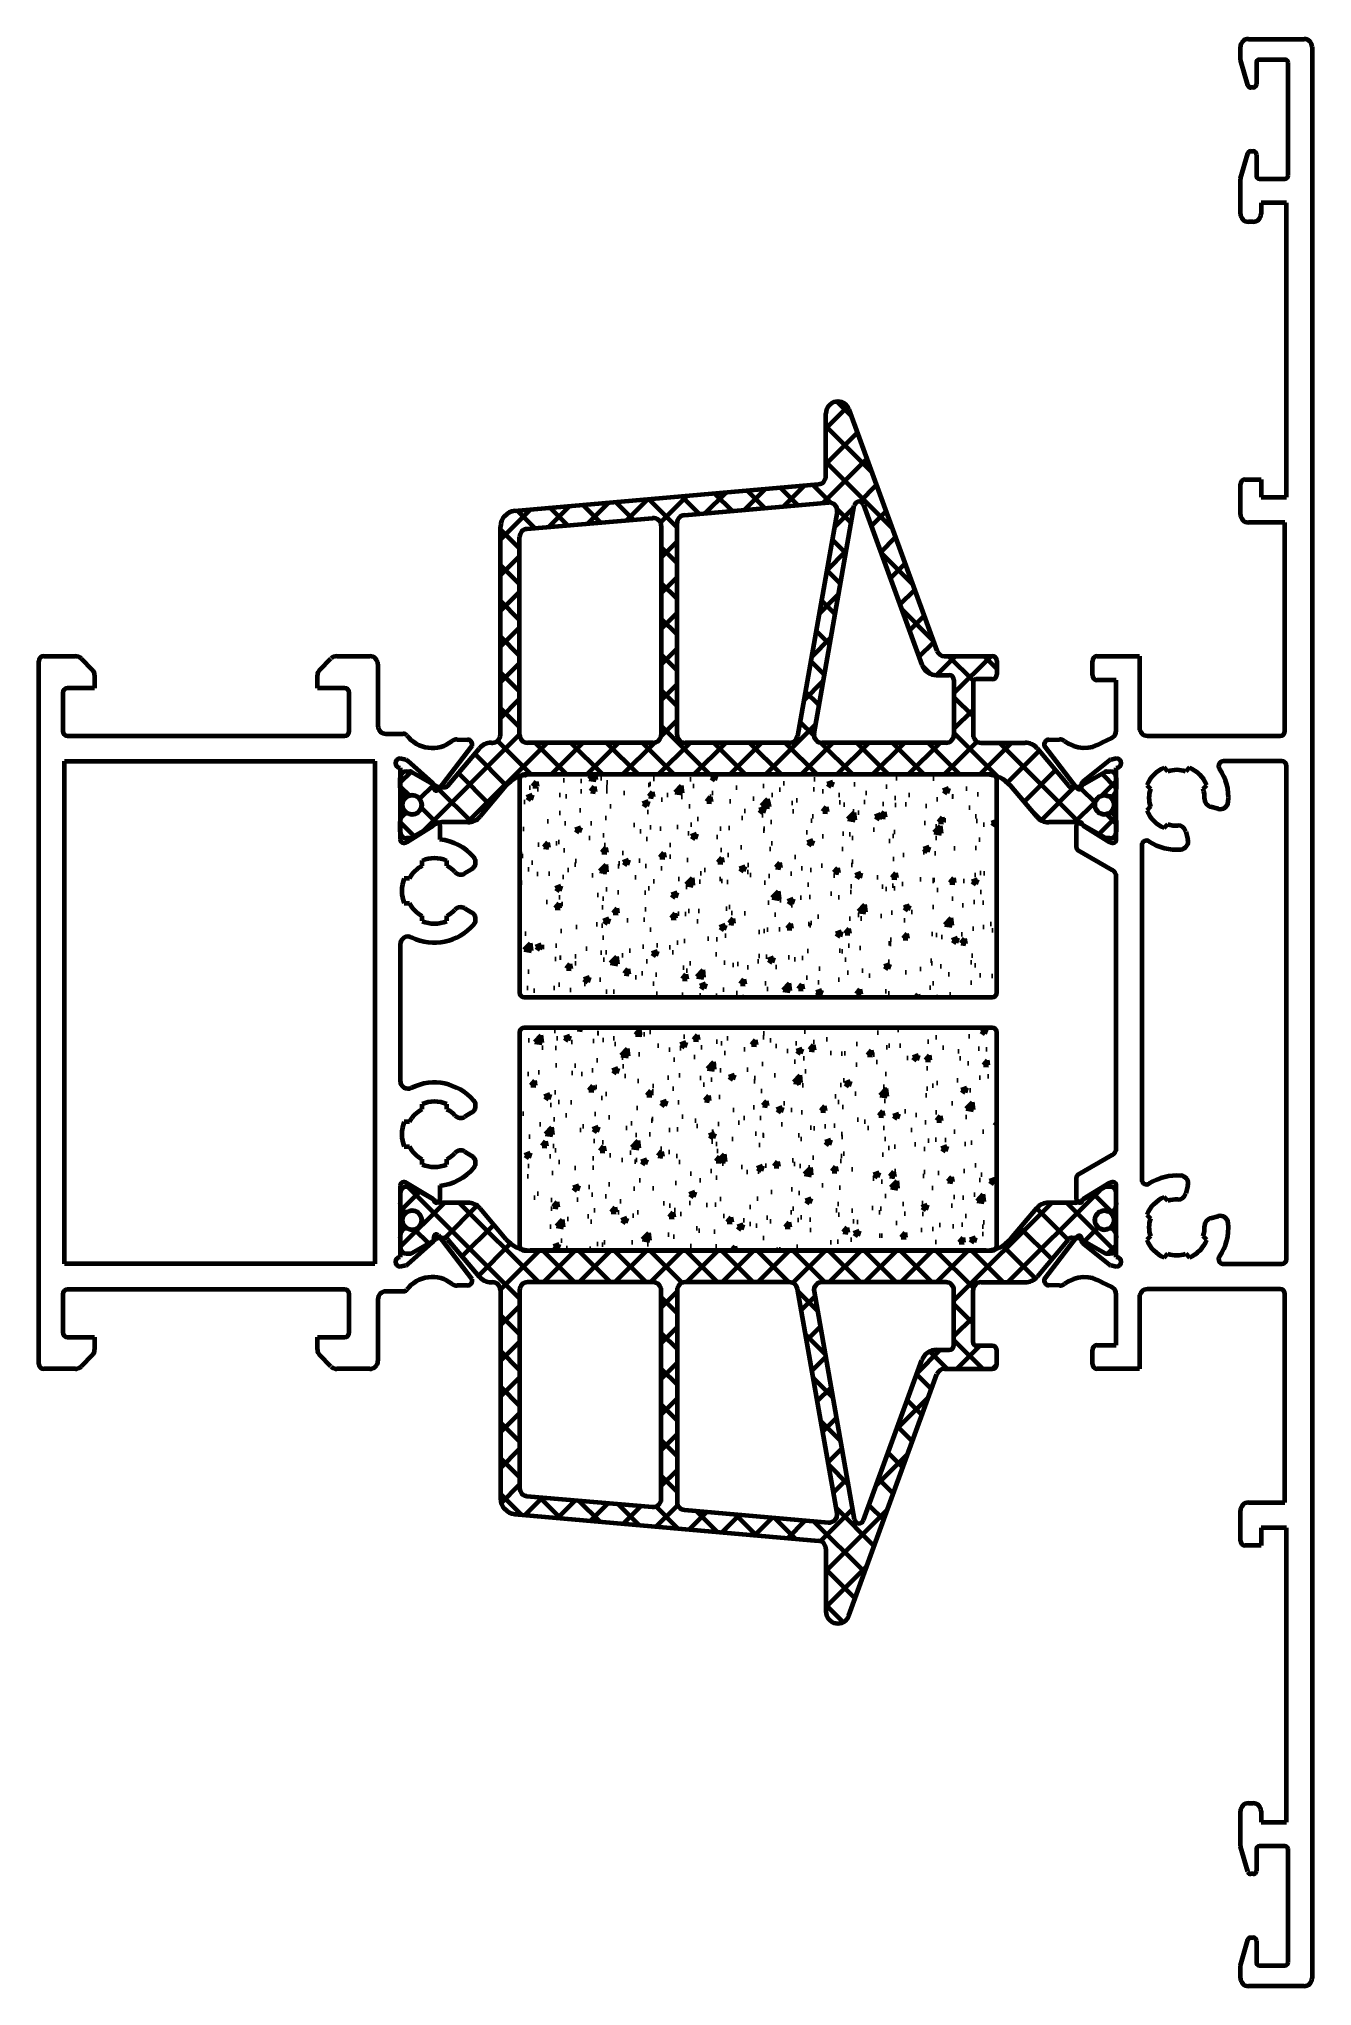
# Model space of a CAD drawing. Header units: millimetres. Extents: x 1177 to 1257, y 78 to 201.
import ezdxf

# ---------------------------------------------------------------- set-up
doc = ezdxf.new("R2010")
doc.units = ezdxf.units.MM

msp = doc.modelspace()

# ---------------------------------------------------------------- hatches: boundary and pattern name
at = {"lineweight": 100}
h = msp.add_hatch(dxfattribs=at)
h.set_pattern_fill('ANSI37', color=8, scale=0.5, angle=90, style=0)
h.paths.add_polyline_path([(1228.31, 177.37, 0.8391), (1226.86, 177.11), (1226.86, 173.16, -0.388879), (1226.4, 172.66), (1207.32, 170.99, 0.388879), (1206.41, 169.99), (1206.41, 156.91, -0.414214), (1205.91, 156.41), (1205.84, 156.41, 0.221695), (1205.07, 156.05), (1203.11, 153.72, -0.221695), (1202.88, 153.61), (1202.72, 153.61, -0.031812), (1202.62, 153.62), (1202.49, 153.46, -0.823946), (1202.23, 153.59, 0.151343), (1202.23, 153.77), (1200.82, 154.58, 0.131652), (1200.72, 154.61), (1200.51, 154.61, 0.414214), (1200.11, 154.21), (1200.11, 153.61, -0.013014), (1200.16, 153.3, 0.37684), (1200.46, 153.04), (1200.57, 153.04, -1.69614), (1200.57, 151.99), (1200.46, 151.99, 0.414214), (1200.16, 151.69), (1200.12, 150.71, 0.341131), (1200.51, 150.41), (1200.72, 150.41, 0.137784), (1200.82, 150.44), (1200.82, 150.44), (1202.21, 151.24, -0.496886), (1202.5, 151.38, -0.068215), (1202.72, 151.41), (1204.36, 151.41, 0.221695), (1205.13, 151.77), (1206.75, 153.7, -0.145674), (1207.7, 154.32, -0.196413), (1207.91, 154.41), (1237.31, 154.41, -0.196413), (1237.52, 154.32, -0.145674), (1238.47, 153.7), (1240.09, 151.77, 0.221695), (1240.86, 151.41), (1242.5, 151.41, -0.068201), (1242.72, 151.38, -0.49702), (1243.01, 151.24), (1244.4, 150.44, 0.131652), (1244.5, 150.41), (1244.71, 150.41, 0.414214), (1245.11, 150.81), (1245.11, 151.41, -0.013014), (1245.06, 151.72, 0.37684), (1244.76, 151.99), (1244.65, 151.99, -1.69614), (1244.65, 153.04), (1244.76, 153.04, 0.414214), (1245.06, 153.34), (1245.09, 154.32, 0.333674), (1244.71, 154.61), (1244.5, 154.61, 0.131652), (1244.4, 154.58), (1242.92, 153.73), (1242.92, 153.64, -0.728237), (1242.66, 153.54), (1242.6, 153.62, -0.031819), (1242.5, 153.61), (1242.34, 153.61, -0.221695), (1242.11, 153.72), (1240.15, 156.05, 0.221695), (1239.38, 156.41), (1236.61, 156.41, -0.414214), (1236.11, 156.91), (1236.11, 160.21, -0.414214), (1236.31, 160.41), (1237.31, 160.41, 0.414214), (1237.61, 160.71), (1237.61, 161.56, 0.414214), (1237.31, 161.86), (1234.31, 161.86, -0.315299), (1233.84, 162.19)])
h.paths.add_polyline_path([(1229.22, 171.37), (1232.88, 161.32, 0.315299), (1233.82, 160.66), (1234.61, 160.66, -0.414214), (1234.91, 160.36), (1234.91, 156.91, -0.414214), (1234.41, 156.41), (1226.61, 156.41, -0.466308), (1226.12, 157), (1228.64, 171.32, -0.767327)], flags=16)
h.paths.add_polyline_path([(1227.56, 170.92), (1225.07, 156.82, -0.36397), (1224.58, 156.41), (1218.01, 156.41, -0.414214), (1217.51, 156.91), (1217.51, 170.22, -0.388879), (1217.97, 170.72), (1227.02, 171.51, -0.493145)], flags=16)
h.paths.add_polyline_path([(1216.51, 170.04), (1216.51, 156.91, -0.414214), (1216.01, 156.41), (1208.11, 156.41, -0.414214), (1207.61, 156.91), (1207.61, 169.35, -0.388879), (1208.07, 169.85), (1215.97, 170.54, -0.440011)], flags=16)
h = msp.add_hatch(dxfattribs=at)
h.set_pattern_fill('AR-CONC', color=8, scale=0.02, angle=-1e-14, style=0)
h.paths.add_polyline_path([(1237.61, 154.11, 0.201414), (1237.52, 154.32, 0.073642), (1236.94, 154.41), (1208.28, 154.41, 0.073642), (1207.7, 154.32, 0.201414), (1207.61, 154.11), (1207.61, 140.71, 0.414214), (1207.91, 140.41), (1237.31, 140.41, 0.414214), (1237.61, 140.71)])
h = msp.add_hatch(dxfattribs=at)
h.set_pattern_fill('AR-CONC', color=8, scale=0.02, angle=-1e-14, style=0)
h.paths.add_polyline_path([(1237.61, 138.2, 0.414214), (1237.31, 138.5), (1207.91, 138.5, 0.414214), (1207.61, 138.2), (1207.61, 124.8, 0.201414), (1207.7, 124.59, 0.073642), (1208.28, 124.5), (1236.94, 124.5, 0.073642), (1237.52, 124.59, 0.201414), (1237.61, 124.8)])
h = msp.add_hatch(dxfattribs=at)
h.set_pattern_fill('ANSI37', color=8, scale=0.5, angle=90, style=0)
h.paths.add_polyline_path([(1242.11, 125.19, -0.221695), (1242.34, 125.3), (1242.5, 125.3, -0.031812), (1242.6, 125.29), (1242.66, 125.37, -0.728237), (1242.92, 125.27), (1242.92, 125.18), (1244.4, 124.33, 0.131652), (1244.5, 124.3), (1244.71, 124.3, 0.414214), (1245.11, 124.7), (1245.11, 125.3, -0.013014), (1245.06, 125.61, 0.37684), (1244.76, 125.87), (1244.65, 125.87, -1.69614), (1244.65, 126.92), (1244.76, 126.92, 0.414214), (1245.06, 127.22), (1245.1, 128.2, 0.341131), (1244.71, 128.5), (1244.5, 128.5, 0.137784), (1244.4, 128.47), (1244.4, 128.47), (1243.01, 127.67, -0.496886), (1242.72, 127.53, -0.068215), (1242.5, 127.5), (1240.86, 127.5, 0.221695), (1240.09, 127.14), (1238.47, 125.21, -0.145674), (1237.52, 124.59, -0.196413), (1237.31, 124.5), (1207.91, 124.5, -0.196413), (1207.7, 124.59, -0.145674), (1206.75, 125.21), (1205.13, 127.14, 0.221695), (1204.36, 127.5), (1202.72, 127.5, -0.067151), (1202.51, 127.53, -0.507416), (1202.21, 127.67), (1200.82, 128.47, 0.131652), (1200.72, 128.5), (1200.51, 128.5, 0.414214), (1200.11, 128.1), (1200.11, 127.5, -0.013014), (1200.16, 127.19, 0.37684), (1200.46, 126.92), (1200.57, 126.92, -1.69614), (1200.57, 125.87), (1200.46, 125.87, 0.414214), (1200.16, 125.57), (1200.13, 124.59, 0.333554), (1200.51, 124.3), (1200.72, 124.3, 0.131652), (1200.82, 124.33), (1202.23, 125.14, 0.148416), (1202.23, 125.31, -0.823946), (1202.49, 125.45), (1202.61, 125.29, -0.032397), (1202.72, 125.3), (1202.88, 125.3, -0.221695), (1203.11, 125.19), (1205.07, 122.86, 0.234843), (1205.89, 122.5, -0.428666), (1206.41, 122), (1206.41, 108.92, 0.388879), (1207.32, 107.92), (1226.4, 106.25, -0.388879), (1226.86, 105.75), (1226.86, 101.8, 0.8391), (1228.31, 101.54), (1233.84, 116.72, -0.315299), (1234.31, 117.05), (1237.31, 117.05, 0.414214), (1237.61, 117.35), (1237.61, 118.2, 0.414214), (1237.31, 118.5), (1236.31, 118.5, -0.414214), (1236.11, 118.7), (1236.11, 122, -0.414214), (1236.61, 122.5), (1239.38, 122.5, 0.221695), (1240.15, 122.86)])
h.paths.add_polyline_path([(1225.07, 122.09), (1227.56, 107.99, -0.493145), (1227.02, 107.4), (1217.97, 108.19, -0.388879), (1217.51, 108.69), (1217.51, 122, -0.414214), (1218.01, 122.5), (1224.58, 122.5, -0.36397)], flags=16)
h.paths.add_polyline_path([(1226.61, 122.5), (1234.41, 122.5, -0.414214), (1234.91, 122), (1234.91, 118.55, -0.414214), (1234.61, 118.25), (1233.82, 118.25, 0.315299), (1232.88, 117.59), (1229.22, 107.54, -0.767327), (1228.64, 107.59), (1226.12, 121.91, -0.466308)], flags=16)
h.paths.add_polyline_path([(1216.51, 122), (1216.51, 108.87, -0.440011), (1215.97, 108.37), (1208.07, 109.06, -0.388879), (1207.61, 109.56), (1207.61, 122, -0.414214), (1208.11, 122.5), (1216.01, 122.5, -0.414214)], flags=16)

# ---------------------------------------------------------------- linework, layer by layer
at = {"lineweight": 100, "ltscale": 10}
for p, q in [((1252.91, 199.35), (1252.91, 200.15)), ((1253.41, 200.65), (1256.91, 200.65)), ((1257.41, 200.15), (1257.41, 78.75)), ((1253.37, 197.75), (1252.91, 199.35)), ((1253.91, 199.15), (1253.91, 197.8)), ((1255.71, 199.35), (1254.11, 199.35)), ((1255.91, 192.06), (1255.91, 199.15)), ((1253.71, 197.6), (1253.56, 197.6)), ((1252.92, 191.88), (1253.37, 193.46)), ((1253.56, 193.6), (1253.71, 193.6)), ((1253.91, 193.4), (1253.91, 192.06)), ((1252.91, 189.66), (1252.91, 191.83)), ((1254.11, 191.86), (1255.71, 191.86)), ((1255.81, 190.36), (1254.21, 190.36)), ((1254.21, 190.36), (1254.21, 189.66)), ((1255.81, 171.86), (1255.81, 190.36)), ((1253.71, 189.16), (1253.41, 189.16)), ((1252.91, 170.76), (1252.91, 172.66)), ((1253.21, 172.96), (1254.21, 172.96)), ((1254.21, 172.96), (1254.21, 171.86)), ((1254.21, 171.86), (1255.81, 171.86)), ((1255.71, 170.26), (1253.41, 170.26)), ((1255.71, 157.15), (1255.71, 170.26)), ((1177.71, 161.85), (1179.7, 161.85)), ((1180.06, 161.71), (1180.76, 161)), ((1195.06, 161), (1195.76, 161.71)), ((1196.12, 161.85), (1198.21, 161.85)), ((1243.91, 161.85), (1246.56, 161.85)), ((1246.56, 161.85), (1246.56, 157.35)), ((1177.41, 117.35), (1177.41, 161.55)), ((1180.91, 160.65), (1180.91, 159.85)), ((1194.91, 159.85), (1194.91, 160.65)), ((1198.71, 161.35), (1198.71, 157.48)), ((1243.61, 160.65), (1243.61, 161.55)), ((1245.11, 160.35), (1243.91, 160.35)), ((1245.11, 157.18), (1245.11, 160.35)), ((1178.91, 159.55), (1178.91, 157.15)), ((1180.91, 159.85), (1179.21, 159.85)), ((1196.61, 159.85), (1194.91, 159.85)), ((1196.91, 157.15), (1196.91, 159.55)), ((1179.21, 156.85), (1196.61, 156.85)), ((1199.21, 156.98), (1200.3, 156.98)), ((1244.21, 156.43), (1244.83, 156.73)), ((1247.06, 156.85), (1255.41, 156.85)), ((1204.62, 156.21), (1202.49, 153.46)), ((1203.68, 156.62), (1204.34, 156.6)), ((1204.34, 156.6), (1204.34, 156.6)), ((1242.66, 153.54), (1240.6, 156.21)), ((1240.88, 156.6), (1241.54, 156.62)), ((1240.88, 156.6), (1240.88, 156.6)), ((1179.01, 123.65), (1179.01, 155.25)), ((1179.01, 155.25), (1198.51, 155.25)), ((1198.51, 155.25), (1198.51, 123.65)), ((1200.47, 155.33), (1200.11, 155.43)), ((1200.11, 154.83), (1200.11, 150.33)), ((1202.14, 153.9), (1200.6, 155.27)), ((1244.64, 155.28), (1242.99, 153.95)), ((1245.11, 155.43), (1244.76, 155.34)), ((1245.11, 150.33), (1245.11, 154.83)), ((1248.35, 154.61), (1248.12, 154.85)), ((1249.7, 154.85), (1249.47, 154.61)), ((1255.51, 155.25), (1251.84, 155.25)), ((1255.81, 123.95), (1255.81, 154.95)), ((1202.49, 153.46), (1202.49, 153.46)), ((1242.92, 153.79), (1242.92, 153.64)), ((1247.02, 153.74), (1247.25, 153.51)), ((1250.57, 153.51), (1250.8, 153.74)), ((1247.25, 152.4), (1247.02, 152.16)), ((1251.52, 152.25), (1251.03, 152.39)), ((1200.53, 150.17), (1202.21, 151.2)), ((1202.61, 151.2), (1202.61, 150.33)), ((1242.61, 149.82), (1242.61, 151.2)), ((1243.01, 151.2), (1244.69, 150.17)), ((1248.12, 151.06), (1248.35, 151.3)), ((1249.48, 150.84), (1249.61, 150.34)), ((1200.31, 150.13), (1200.38, 150.13)), ((1244.86, 148.41), (1242.72, 149.64)), ((1242.72, 149.64), (1242.72, 149.64)), ((1244.84, 150.13), (1244.91, 150.13)), ((1246.71, 149.96), (1246.71, 128.95)), ((1201.48, 149), (1201.48, 148.67)), ((1203.04, 148.67), (1203.04, 149)), ((1204.6, 148.45), (1204.16, 148.2)), ((1200.69, 147.88), (1200.36, 147.88)), ((1245.11, 130.93), (1245.11, 147.98)), ((1200.36, 146.32), (1200.69, 146.32)), ((1204.16, 146.01), (1204.6, 145.75)), ((1201.48, 145.53), (1201.48, 145.21)), ((1203.04, 145.21), (1203.04, 145.53)), ((1200.11, 143.73), (1200.11, 135.17)), ((1201.48, 133.7), (1201.48, 133.37)), ((1203.04, 133.37), (1203.04, 133.7)), ((1200.69, 132.58), (1200.36, 132.58)), ((1204.6, 133.16), (1204.16, 132.9)), ((1200.36, 131.03), (1200.69, 131.03)), ((1201.48, 130.24), (1201.48, 129.91)), ((1203.04, 129.91), (1203.04, 130.24)), ((1204.16, 130.71), (1204.6, 130.45)), ((1242.72, 129.27), (1244.86, 130.5)), ((1200.11, 128.58), (1200.11, 124.08)), ((1200.38, 128.78), (1200.31, 128.78)), ((1202.21, 127.71), (1200.53, 128.73)), ((1202.61, 128.57), (1202.61, 127.7)), ((1242.61, 127.71), (1242.61, 129.09)), ((1242.72, 129.27), (1242.72, 129.27)), ((1244.69, 128.74), (1243.01, 127.71)), ((1244.91, 128.78), (1244.84, 128.78)), ((1245.11, 124.08), (1245.11, 128.58)), ((1249.61, 128.57), (1249.48, 128.07)), ((1248.35, 127.61), (1248.12, 127.85)), ((1247.02, 126.74), (1247.25, 126.51)), ((1251.03, 126.52), (1251.52, 126.65)), ((1200.6, 123.64), (1202.14, 125.01)), ((1202.49, 125.45), (1202.49, 125.45)), ((1202.49, 125.45), (1204.62, 122.7)), ((1240.6, 122.7), (1242.66, 125.37)), ((1242.92, 125.27), (1242.92, 125.12)), ((1242.99, 124.96), (1244.64, 123.63)), ((1247.25, 125.4), (1247.02, 125.16)), ((1250.8, 125.16), (1250.57, 125.4)), ((1198.51, 123.65), (1179.01, 123.65)), ((1248.12, 124.06), (1248.35, 124.3)), ((1249.47, 124.3), (1249.7, 124.06)), ((1251.84, 123.65), (1255.51, 123.65)), ((1200.11, 123.48), (1200.47, 123.57)), ((1244.83, 122.18), (1244.21, 122.48)), ((1244.76, 123.57), (1245.11, 123.48)), ((1178.91, 121.75), (1178.91, 119.35)), ((1196.61, 122.05), (1179.21, 122.05)), ((1196.91, 119.35), (1196.91, 121.75)), ((1198.71, 121.42), (1198.71, 117.55)), ((1200.3, 121.92), (1199.21, 121.92)), ((1204.34, 122.3), (1203.68, 122.29)), ((1204.34, 122.3), (1204.34, 122.3)), ((1241.54, 122.29), (1240.88, 122.31)), ((1240.88, 122.31), (1240.88, 122.31)), ((1245.11, 118.55), (1245.11, 121.73)), ((1246.56, 121.56), (1246.56, 117.05)), ((1255.41, 122.06), (1247.06, 122.06)), ((1255.71, 108.65), (1255.71, 121.76)), ((1179.21, 119.05), (1180.91, 119.05)), ((1180.91, 119.05), (1180.91, 118.26)), ((1194.91, 118.26), (1194.91, 119.05)), ((1194.91, 119.05), (1196.61, 119.05)), ((1180.76, 117.91), (1180.06, 117.2)), ((1195.76, 117.2), (1195.06, 117.91)), ((1243.61, 117.35), (1243.61, 118.25)), ((1243.91, 118.55), (1245.11, 118.55)), ((1179.7, 117.05), (1177.71, 117.05)), ((1198.21, 117.05), (1196.12, 117.05)), ((1246.56, 117.05), (1243.91, 117.05)), ((1252.91, 106.25), (1252.91, 108.15)), ((1253.41, 108.65), (1255.71, 108.65)), ((1255.81, 107.05), (1254.21, 107.05)), ((1254.21, 107.05), (1254.21, 105.95)), ((1255.81, 88.55), (1255.81, 107.05)), ((1254.21, 105.95), (1253.21, 105.95)), ((1253.41, 89.75), (1253.71, 89.75)), ((1252.91, 87.08), (1252.91, 89.25)), ((1254.21, 89.25), (1254.21, 88.55)), ((1254.21, 88.55), (1255.81, 88.55)), ((1253.37, 85.45), (1252.92, 87.03)), ((1255.71, 87.05), (1254.11, 87.05)), ((1253.91, 86.85), (1253.91, 85.5)), ((1255.91, 79.75), (1255.91, 86.85)), ((1253.71, 85.3), (1253.56, 85.3)), ((1252.91, 79.55), (1253.37, 81.16)), ((1253.56, 81.3), (1253.71, 81.3)), ((1253.91, 81.1), (1253.91, 79.75)), ((1252.91, 78.75), (1252.91, 79.55)), ((1254.11, 79.55), (1255.71, 79.55)), ((1256.91, 78.25), (1253.41, 78.25))]:
    msp.add_line(p, q, dxfattribs=at)
at = {"color": 8, "lineweight": 100}
for p, q in [((1226.86, 173.16), (1226.86, 177.11)), ((1228.31, 177.37), (1233.84, 162.19)), ((1207.32, 170.99), (1226.4, 172.66)), ((1217.97, 170.72), (1227.02, 171.51)), ((1229.22, 171.37), (1232.88, 161.32)), ((1208.07, 169.85), (1215.97, 170.54)), ((1217.51, 156.91), (1217.51, 170.22)), ((1227.56, 170.92), (1225.07, 156.82)), ((1226.12, 157), (1228.64, 171.32)), ((1206.41, 156.91), (1206.41, 169.99)), ((1207.61, 156.91), (1207.61, 169.35)), ((1216.51, 170.04), (1216.51, 156.91)), ((1234.31, 161.86), (1237.31, 161.86)), ((1233.82, 160.66), (1234.61, 160.66)), ((1234.91, 160.36), (1234.91, 156.91)), ((1237.31, 160.41), (1236.31, 160.41)), ((1237.61, 161.56), (1237.61, 160.71)), ((1236.11, 160.21), (1236.11, 156.91)), ((1203.11, 153.72), (1205.07, 156.05)), ((1205.84, 156.41), (1205.91, 156.41)), ((1216.01, 156.41), (1208.11, 156.41)), ((1224.58, 156.41), (1218.01, 156.41)), ((1234.41, 156.41), (1226.61, 156.41)), ((1236.61, 156.41), (1239.38, 156.41)), ((1240.15, 156.05), (1242.11, 153.72)), ((1200.51, 154.61), (1200.72, 154.61)), ((1200.82, 154.58), (1202.32, 153.72)), ((1237.31, 154.41), (1207.91, 154.41)), ((1236.94, 154.41), (1208.28, 154.41)), ((1242.9, 153.72), (1244.4, 154.58)), ((1244.5, 154.61), (1244.71, 154.61)), ((1200.11, 153.61), (1200.11, 154.21)), ((1200.57, 153.04), (1200.46, 153.04)), ((1202.72, 153.61), (1202.88, 153.61)), ((1206.75, 153.7), (1205.13, 151.77)), ((1207.61, 154.11), (1207.61, 140.71)), ((1237.61, 140.71), (1237.61, 154.11)), ((1240.09, 151.77), (1238.47, 153.7)), ((1242.34, 153.61), (1242.5, 153.61)), ((1244.76, 153.04), (1244.65, 153.04)), ((1245.11, 154.21), (1245.11, 153.61)), ((1200.46, 151.99), (1200.57, 151.99)), ((1244.65, 151.99), (1244.76, 151.99)), ((1200.11, 150.81), (1200.11, 151.41)), ((1202.32, 151.3), (1200.82, 150.44)), ((1204.36, 151.41), (1202.72, 151.41)), ((1242.5, 151.41), (1240.86, 151.41)), ((1244.4, 150.44), (1242.9, 151.3)), ((1245.11, 151.41), (1245.11, 150.81)), ((1200.72, 150.41), (1200.51, 150.41)), ((1244.71, 150.41), (1244.5, 150.41)), ((1207.91, 140.41), (1237.31, 140.41)), ((1237.31, 138.5), (1207.91, 138.5)), ((1207.61, 138.2), (1207.61, 124.8)), ((1237.61, 124.8), (1237.61, 138.2)), ((1200.11, 128.1), (1200.11, 127.5)), ((1200.72, 128.5), (1200.51, 128.5)), ((1202.32, 127.61), (1200.82, 128.47)), ((1204.36, 127.5), (1202.72, 127.5)), ((1242.5, 127.5), (1240.86, 127.5)), ((1244.4, 128.47), (1242.9, 127.61)), ((1244.71, 128.5), (1244.5, 128.5)), ((1245.11, 127.5), (1245.11, 128.1)), ((1200.46, 126.92), (1200.57, 126.92)), ((1206.75, 125.21), (1205.13, 127.14)), ((1240.09, 127.14), (1238.47, 125.21)), ((1244.65, 126.92), (1244.76, 126.92)), ((1200.11, 125.3), (1200.11, 124.7)), ((1200.57, 125.87), (1200.46, 125.87)), ((1200.82, 124.33), (1202.32, 125.19)), ((1202.72, 125.3), (1202.88, 125.3)), ((1203.11, 125.19), (1205.07, 122.86)), ((1240.15, 122.86), (1242.11, 125.19)), ((1242.34, 125.3), (1242.5, 125.3)), ((1242.9, 125.19), (1244.4, 124.33)), ((1244.76, 125.87), (1244.65, 125.87)), ((1245.11, 124.7), (1245.11, 125.3)), ((1200.51, 124.3), (1200.72, 124.3)), ((1207.91, 124.5), (1237.31, 124.5)), ((1236.94, 124.5), (1208.28, 124.5)), ((1244.5, 124.3), (1244.71, 124.3)), ((1205.84, 122.5), (1205.91, 122.5)), ((1216.01, 122.5), (1208.11, 122.5)), ((1224.58, 122.5), (1218.01, 122.5)), ((1234.41, 122.5), (1226.61, 122.5)), ((1236.61, 122.5), (1239.38, 122.5)), ((1206.41, 122), (1206.41, 108.92)), ((1207.61, 122), (1207.61, 109.56)), ((1216.51, 108.87), (1216.51, 122)), ((1217.51, 122), (1217.51, 108.69)), ((1227.56, 107.99), (1225.07, 122.09)), ((1226.12, 121.91), (1228.64, 107.59)), ((1234.91, 118.55), (1234.91, 122)), ((1236.11, 118.7), (1236.11, 122)), ((1229.22, 107.54), (1232.88, 117.59)), ((1233.82, 118.25), (1234.61, 118.25)), ((1237.31, 118.5), (1236.31, 118.5)), ((1237.61, 117.35), (1237.61, 118.2)), ((1228.31, 101.54), (1233.84, 116.72)), ((1234.31, 117.05), (1237.31, 117.05)), ((1208.07, 109.06), (1215.97, 108.37)), ((1207.32, 107.92), (1226.4, 106.25)), ((1217.97, 108.19), (1227.02, 107.4)), ((1226.86, 105.75), (1226.86, 101.8))]:
    msp.add_line(p, q, dxfattribs=at)
for centre in [(1200.86, 152.51), (1244.36, 152.51), (1200.86, 126.4), (1244.36, 126.4)]:
    msp.add_circle(centre, 0.6, dxfattribs=at)
at = {"lineweight": 100, "ltscale": 10}
for centre, radius, start, end in [((1253.41, 200.15), 0.5, 90, 180), ((1256.91, 200.15), 0.5, 0, 90), ((1254.11, 199.15), 0.2, 90, 180), ((1255.71, 199.15), 0.2, 0, 90), ((1253.56, 197.8), 0.2, 195.9454, 270), ((1253.71, 197.8), 0.2, 270, 360), ((1253.56, 193.4), 0.2, 90, 164.0546), ((1253.71, 193.4), 0.2, 0, 90), ((1253.11, 191.83), 0.2, 164.0546, 180), ((1254.11, 192.06), 0.2, 180, 270), ((1255.71, 192.06), 0.2, 270, 0), ((1253.41, 189.66), 0.5, 180, 270), ((1253.71, 189.66), 0.5, 270, 360), ((1253.21, 172.66), 0.3, 90, 180), ((1253.41, 170.76), 0.5, 180, 270), ((1177.71, 161.55), 0.3, 90, 180), ((1179.7, 161.35), 0.5, 45, 90), ((1196.12, 161.35), 0.5, 90, 135), ((1198.21, 161.35), 0.5, 0, 90), ((1243.91, 161.55), 0.3, 90, 180), ((1180.41, 160.65), 0.5, 360, 45), ((1195.41, 160.65), 0.5, 135, 180), ((1243.91, 160.65), 0.3, 180, 270), ((1179.21, 159.55), 0.3, 90, 180), ((1196.61, 159.55), 0.3, 360, 90), ((1179.21, 157.15), 0.3, 180, 270), ((1196.61, 157.15), 0.3, 270, 360), ((1199.21, 157.48), 0.5, 180, 270), ((1200.3, 156.68), 0.3, 37.5712, 90), ((1202.12, 158.09), 2, 217.5712, 308.1942), ((1244.61, 157.18), 0.5, 296.127, 0), ((1247.06, 157.35), 0.5, 180, 270), ((1255.41, 157.15), 0.3, 270, 0), ((1203.67, 156.12), 0.5, 88.3763, 128.1942), ((1204.34, 156.3), 0.3, 341.7486, 88.866), ((1240.88, 156.3), 0.3, 91.134, 198.2514), ((1241.55, 156.12), 0.5, 51.8058, 91.6237), ((1243.1, 158.09), 2, 231.8058, 303.9971), ((1200.11, 155.13), 0.3, 90, 270), ((1200.4, 155.04), 0.3, 48.4615, 74.9364), ((1244.82, 155.04), 0.3, 103.1271, 128.824), ((1245.11, 155.13), 0.3, 270, 90), ((1248.91, 152.95), 2.05, 112.6717, 157.3283), ((1248.91, 152.95), 1.75, 71.426, 108.574), ((1248.91, 152.95), 2.05, 22.6717, 67.3283), ((1251.84, 154.95), 0.3, 90, 214.2899), ((1248.91, 152.95), 3.25, 355.4757, 34.2899), ((1255.51, 154.95), 0.3, 0, 90), ((1201.94, 153.67), 0.3, 344.3072, 48.4615), ((1202.38, 153.55), 0.15, 164.3072, 322.2539), ((1242.78, 153.63), 0.146, 217.7461, 2), ((1243.12, 153.8), 0.2, 128.824, 182), ((1248.91, 152.95), 1.75, 161.426, 198.574), ((1248.91, 152.95), 1.75, 357.8396, 18.574), ((1248.91, 152.95), 2.05, 202.6717, 247.3283), ((1251.16, 152.87), 0.5, 177.8396, 255), ((1251.65, 152.74), 0.5, 255, 355.4757), ((1202.41, 151.2), 0.2, 0, 181.7736), ((1242.81, 151.2), 0.2, 358.2264, 180), ((1248.91, 152.95), 1.75, 251.426, 272.1604), ((1248.99, 150.71), 0.5, 15, 92.1604), ((1200.31, 150.33), 0.2, 180, 270), ((1200.38, 150.43), 0.3, 270, 301.3801), ((1202.26, 147.1), 3.25, 40.4757, 83.8177), ((1242.81, 149.82), 0.2, 180, 241.6945), ((1244.84, 150.43), 0.3, 238.6199, 270), ((1244.91, 150.33), 0.2, 270, 360), ((1247.01, 149.96), 0.3, 57.6418, 180), ((1248.91, 152.95), 3.25, 237.6418, 274.5243), ((1249.13, 150.21), 0.5, 274.5243, 15), ((1202.26, 147.1), 1.75, 116.426, 153.574), ((1202.26, 147.1), 2.05, 67.6717, 112.3283), ((1202.26, 147.1), 1.75, 42.8396, 63.574), ((1203.91, 148.63), 0.5, 222.8396, 300), ((1204.35, 148.89), 0.5, 300, 40.4757), ((1244.61, 147.98), 0.5, 360, 60.1531), ((1202.26, 147.1), 2.05, 157.6717, 202.3283), ((1202.26, 147.1), 1.75, 206.426, 243.574), ((1202.26, 147.1), 1.75, 296.426, 317.1604), ((1203.91, 145.57), 0.5, 60, 137.1604), ((1204.35, 145.32), 0.5, 319.5243, 60), ((1202.26, 147.1), 3.25, 243.8961, 319.5243), ((1202.26, 147.1), 2.05, 247.6717, 292.3283), ((1200.61, 143.73), 0.5, 63.8961, 180), ((1200.61, 135.17), 0.5, 180, 296.1039), ((1202.26, 131.8), 3.25, 40.4757, 116.1039), ((1202.26, 131.8), 2.05, 67.6717, 112.3283), ((1204.35, 133.59), 0.5, 300, 40.4757), ((1202.26, 131.8), 2.05, 157.6717, 202.3283), ((1202.26, 131.8), 1.75, 116.426, 153.574), ((1202.26, 131.8), 1.75, 42.8396, 63.574), ((1203.91, 133.33), 0.5, 222.8396, 300), ((1202.26, 131.8), 1.75, 206.426, 243.574), ((1202.26, 131.8), 2.05, 247.6717, 292.3283), ((1202.26, 131.8), 1.75, 296.426, 317.1604), ((1203.91, 130.28), 0.5, 60, 137.1604), ((1204.35, 130.02), 0.5, 319.5243, 60), ((1244.61, 130.93), 0.5, 299.8469, 0), ((1200.31, 128.58), 0.2, 90, 180), ((1200.38, 128.48), 0.3, 58.6199, 90), ((1202.26, 131.8), 3.25, 276.1823, 319.5243), ((1242.81, 129.09), 0.2, 118.3055, 180), ((1244.84, 128.48), 0.3, 90, 121.3801), ((1244.91, 128.58), 0.2, 0, 90), ((1247.01, 128.95), 0.3, 180, 302.3582), ((1248.91, 125.95), 3.25, 85.4757, 122.3582), ((1249.13, 128.7), 0.5, 345, 85.4757), ((1202.41, 127.7), 0.2, 178.2264, 360), ((1242.81, 127.71), 0.2, 180, 1.7736), ((1248.91, 125.95), 2.05, 112.6717, 157.3283), ((1248.91, 125.95), 1.75, 87.8396, 108.574), ((1248.99, 128.2), 0.5, 267.8396, 345), ((1248.91, 125.95), 1.75, 161.426, 198.574), ((1251.16, 126.04), 0.5, 105, 182.1604), ((1251.65, 126.17), 0.5, 4.5243, 105), ((1248.91, 125.95), 3.25, 325.7101, 4.5243), ((1201.94, 125.23), 0.3, 311.5385, 15.6928), ((1202.38, 125.36), 0.15, 37.7461, 195.6928), ((1242.78, 125.28), 0.146, 358, 142.2539), ((1243.12, 125.11), 0.2, 178, 231.176), ((1248.91, 125.95), 2.05, 202.6717, 247.3283), ((1248.91, 125.95), 2.05, 292.6717, 337.3283), ((1248.91, 125.95), 1.75, 341.426, 2.1604), ((1200.11, 123.78), 0.3, 90, 270), ((1200.4, 123.86), 0.3, 285.0636, 311.5385), ((1244.82, 123.87), 0.3, 231.176, 256.8729), ((1245.11, 123.78), 0.3, 270, 90), ((1248.91, 125.95), 1.75, 251.426, 288.574), ((1251.84, 123.95), 0.3, 145.7101, 270), ((1255.51, 123.95), 0.3, 270, 360), ((1202.12, 120.82), 2, 51.8058, 142.4288), ((1204.34, 122.6), 0.3, 271.134, 18.2514), ((1240.88, 122.61), 0.3, 161.7486, 268.866), ((1243.1, 120.82), 2, 56.0029, 128.1942), ((1179.21, 121.75), 0.3, 90, 180), ((1196.61, 121.75), 0.3, 0, 90), ((1199.21, 121.42), 0.5, 90, 180), ((1200.3, 122.22), 0.3, 270, 322.4288), ((1203.67, 122.79), 0.5, 231.8058, 271.6237), ((1241.55, 122.79), 0.5, 268.3763, 308.1942), ((1244.61, 121.73), 0.5, 360, 63.873), ((1247.06, 121.56), 0.5, 90, 180), ((1255.41, 121.76), 0.3, 360, 90), ((1179.21, 119.35), 0.3, 180, 270), ((1196.61, 119.35), 0.3, 270, 0), ((1180.41, 118.26), 0.5, 315, 0), ((1195.41, 118.26), 0.5, 180, 225), ((1198.21, 117.55), 0.5, 270, 0), ((1243.91, 118.25), 0.3, 90, 180), ((1177.71, 117.35), 0.3, 180, 270), ((1179.7, 117.55), 0.5, 270, 315), ((1196.12, 117.55), 0.5, 225, 270), ((1243.91, 117.35), 0.3, 180, 270), ((1253.41, 108.15), 0.5, 90, 180), ((1253.21, 106.25), 0.3, 180, 270), ((1253.41, 89.25), 0.5, 90, 180), ((1253.71, 89.25), 0.5, 0, 90), ((1253.11, 87.08), 0.2, 180, 195.9454), ((1254.11, 86.85), 0.2, 90, 180), ((1255.71, 86.85), 0.2, 360, 90), ((1253.56, 85.5), 0.2, 195.9454, 270), ((1253.71, 85.5), 0.2, 270, 360), ((1253.56, 81.1), 0.2, 90, 164.0546), ((1253.71, 81.1), 0.2, 0, 90), ((1254.11, 79.75), 0.2, 180, 270), ((1255.71, 79.75), 0.2, 270, 360), ((1253.41, 78.75), 0.5, 180, 270), ((1256.91, 78.75), 0.5, 270, 360)]:
    msp.add_arc(centre, radius, start, end, dxfattribs=at)
at = {"color": 8, "lineweight": 100}
for centre, radius, start, end in [((1227.61, 177.11), 0.75, 20, 180), ((1226.36, 173.16), 0.5, 275, 0), ((1227.07, 171.01), 0.5, 350, 95), ((1228.94, 171.27), 0.3, 20, 170), ((1207.41, 169.99), 1, 95, 180), ((1216.01, 170.04), 0.5, 0, 95), ((1218.01, 170.22), 0.5, 95, 180), ((1208.11, 169.35), 0.5, 95, 180), ((1234.31, 162.36), 0.5, 200, 270), ((1237.31, 161.56), 0.3, 0, 90), ((1233.82, 161.66), 1, 200, 270), ((1234.61, 160.36), 0.3, 360, 90), ((1236.31, 160.21), 0.2, 90, 180), ((1237.31, 160.71), 0.3, 270, 0), ((1205.91, 156.91), 0.5, 270, 0), ((1208.11, 156.91), 0.5, 180, 270), ((1216.01, 156.91), 0.5, 270, 0), ((1218.01, 156.91), 0.5, 180, 270), ((1224.58, 156.91), 0.5, 270, 350), ((1226.61, 156.91), 0.5, 170, 270), ((1234.41, 156.91), 0.5, 270, 0), ((1236.61, 156.91), 0.5, 180, 270), ((1205.84, 155.41), 1, 90, 140), ((1239.38, 155.41), 1, 40, 90), ((1200.51, 154.21), 0.4, 90, 180), ((1200.72, 154.41), 0.2, 60, 90), ((1208.28, 152.41), 2, 90, 140), ((1207.91, 154.11), 0.3, 90, 180), ((1236.94, 152.41), 2, 40, 90), ((1237.31, 154.11), 0.3, 360, 90), ((1244.5, 154.41), 0.2, 90, 120), ((1244.71, 154.21), 0.4, 0, 90), ((1194.11, 152.51), 6.1, 7.4064, 10.3889), ((1200.46, 153.34), 0.3, 187.4064, 270), ((1200.86, 152.51), 0.6, 241.045, 118.955), ((1202.72, 154.41), 0.8, 240, 270), ((1202.88, 153.91), 0.3, 270, 320), ((1242.34, 153.91), 0.3, 220, 270), ((1242.5, 154.41), 0.8, 270, 300), ((1244.36, 152.51), 0.6, 61.045, 298.955), ((1244.76, 153.34), 0.3, 270, 352.5936), ((1251.11, 152.51), 6.1, 169.6111, 172.5936), ((1200.46, 151.69), 0.3, 90, 172.5936), ((1244.76, 151.69), 0.3, 7.4064, 90), ((1194.11, 152.51), 6.1, 349.6111, 352.5936), ((1200.51, 150.81), 0.4, 180, 270), ((1202.72, 150.61), 0.8, 90, 120), ((1204.36, 152.41), 1, 270, 320), ((1240.86, 152.41), 1, 220, 270), ((1242.5, 150.61), 0.8, 60, 90), ((1244.71, 150.81), 0.4, 270, 0), ((1251.11, 152.51), 6.1, 187.4064, 190.3889), ((1200.72, 150.61), 0.2, 270, 300), ((1244.5, 150.61), 0.2, 240, 270), ((1207.91, 140.71), 0.3, 180, 270), ((1237.31, 140.71), 0.3, 270, 360), ((1207.91, 138.2), 0.3, 90, 180), ((1237.31, 138.2), 0.3, 360, 90), ((1200.51, 128.1), 0.4, 90, 180), ((1194.11, 126.4), 6.1, 7.4064, 10.3889), ((1200.72, 128.3), 0.2, 60, 90), ((1202.72, 128.3), 0.8, 240, 270), ((1204.36, 126.5), 1, 40, 90), ((1240.86, 126.5), 1, 90, 140), ((1242.5, 128.3), 0.8, 270, 300), ((1244.5, 128.3), 0.2, 90, 120), ((1244.71, 128.1), 0.4, 0, 90), ((1251.11, 126.4), 6.1, 169.6111, 172.5936), ((1200.46, 127.22), 0.3, 187.4064, 270), ((1200.86, 126.4), 0.6, 241.045, 118.955), ((1244.36, 126.4), 0.6, 61.045, 298.955), ((1244.76, 127.22), 0.3, 270, 352.5936), ((1194.11, 126.4), 6.1, 349.6111, 352.5936), ((1200.46, 125.57), 0.3, 90, 172.5936), ((1202.72, 124.5), 0.8, 90, 120), ((1202.88, 125), 0.3, 40, 90), ((1208.28, 126.5), 2, 220, 270), ((1236.94, 126.5), 2, 270, 320), ((1242.34, 125), 0.3, 90, 140), ((1242.5, 124.5), 0.8, 60, 90), ((1244.76, 125.57), 0.3, 7.4064, 90), ((1251.11, 126.4), 6.1, 187.4064, 190.3889), ((1200.51, 124.7), 0.4, 180, 270), ((1200.72, 124.5), 0.2, 270, 300), ((1207.91, 124.8), 0.3, 180, 270), ((1237.31, 124.8), 0.3, 270, 0), ((1244.5, 124.5), 0.2, 240, 270), ((1244.71, 124.7), 0.4, 270, 360), ((1205.84, 123.5), 1, 220, 270), ((1205.91, 122), 0.5, 0, 90), ((1208.11, 122), 0.5, 90, 180), ((1216.01, 122), 0.5, 0, 90), ((1218.01, 122), 0.5, 90, 180), ((1224.58, 122), 0.5, 10, 90), ((1226.61, 122), 0.5, 90, 190), ((1234.41, 122), 0.5, 0, 90), ((1236.61, 122), 0.5, 90, 180), ((1239.38, 123.5), 1, 270, 320), ((1233.82, 117.25), 1, 90, 160), ((1234.61, 118.55), 0.3, 270, 0), ((1236.31, 118.7), 0.2, 180, 270), ((1237.31, 118.2), 0.3, 360, 90), ((1234.31, 116.55), 0.5, 90, 160), ((1237.31, 117.35), 0.3, 270, 360), ((1208.11, 109.56), 0.5, 180, 265), ((1207.41, 108.92), 1, 180, 265), ((1216.01, 108.87), 0.5, 265, 360), ((1218.01, 108.69), 0.5, 180, 265), ((1227.07, 107.9), 0.5, 265, 10), ((1228.94, 107.64), 0.3, 190, 340), ((1226.36, 105.75), 0.5, 360, 85), ((1227.61, 101.8), 0.75, 180, 340)]:
    msp.add_arc(centre, radius, start, end, dxfattribs=at)

doc.saveas('drawing.dxf')
